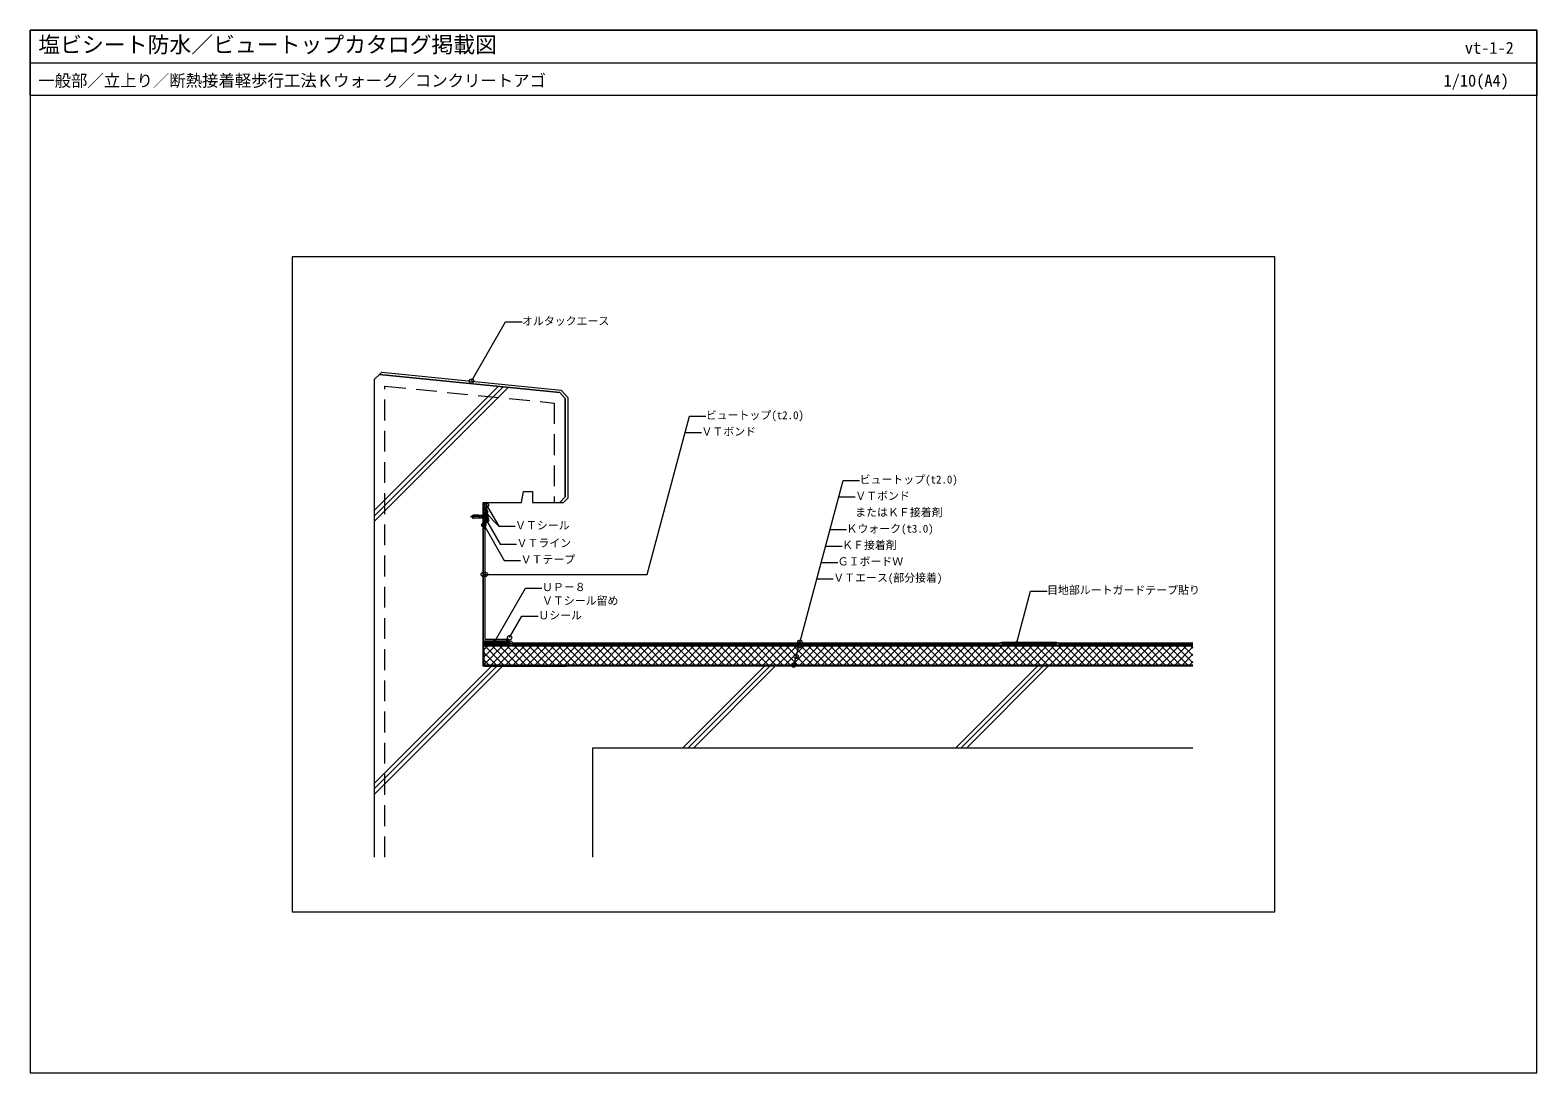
# Model space of a CAD drawing. Units: millimetres, scale not verified. Extents: x -1380 to 1380, y -955 to 955.
import ezdxf
from ezdxf.enums import TextEntityAlignment as Align

# ---------------------------------------------------------------- set-up
doc = ezdxf.new("R2010")
doc.units = ezdxf.units.MM
doc.header["$LTSCALE"] = 3
doc.linetypes.add('USER1', pattern=[19.05, 12.7, -6.35])
for name, color, linetype, lineweight in [('0-0_0', 7, 'Continuous', 18), ('0-1_WAKU', 7, 'Continuous', 18), ('0-2_KUTAI', 3, 'Continuous', 18), ('0-3_BOUSUI', 1, 'Continuous', 18), ('0-4_MOJI', 7, 'Continuous', 18), ('0-5_HATCH', 9, 'Continuous', 18), ('0-7_KANAMONO_SCREW', 4, 'Continuous', 18), ('0-8_KANAMONO', 4, 'Continuous', 18)]:
    doc.layers.add(name, color=color, linetype=linetype, lineweight=lineweight)
doc.styles.add('ＭＳ ゴシック', font='')
doc.styles.get('ＭＳ ゴシック').set_extended_font_data('MS Gothic')

msp = doc.modelspace()

# ---------------------------------------------------------------- linework, layer by layer
at = {"layer": '0-0_0'}
msp.add_line((-1380, 895), (1380, 895), dxfattribs=at)
msp.add_lwpolyline([(-900, -660), (900, -660), (900, 540), (-900, 540)], close=True, dxfattribs=at)
at = {"layer": '0-1_WAKU'}
for points in [[(1380, 835), (-1380, 835), (-1380, 955), (1380, 955)], [(-1380, -955), (1380, -955), (1380, 955), (-1380, 955)]]:
    msp.add_lwpolyline(points, close=True, dxfattribs=at)
at = {"layer": '0-2_KUTAI'}
for points in [[(750, -210), (-550, -210), (-550, 90), (-480, 90), (-476, 110), (-460, 110), (-460, 90), (-410, 90), (-400, 100), (-400, 280), (-409.95, 290.995), (-740.05, 324.005), (-750, 315), (-750, -560)], [(750, -360), (-350, -360), (-350, -560)]]:
    msp.add_lwpolyline(points, dxfattribs=at)
at = {"layer": '0-2_KUTAI', "linetype": 'USER1'}
msp.add_lwpolyline([(-730, -560), (-730, 302.9), (-420, 271.9), (-420, 90)], dxfattribs=at)
at = {"layer": '0-3_BOUSUI'}
for p, q in [((-740.05, 324.005), (-735.482, 328.573)), ((-410, 90), (-402.929, 90)), ((-547, 71.597), (-550, 71.597)), ((-547, 71.597), (-547, 51.579)), ((-507, -160.5), (-507, -163.5)), ((-507, -163.5), (-504, -163.5)), ((750, -173), (-548.9, -173)), ((-548.9, -181.5), (-548.9, -208)), ((750, -208), (-548.9, -208))]:
    msp.add_line(p, q, dxfattribs=at)
for points in [[(-740.05, 324.005), (-409.95, 290.995), (-400, 280), (-400, 100), (-410, 90)], [(-735.482, 328.573), (-407.536, 295.779), (-395, 281.927), (-395, 97.929), (-402.929, 90)], [(-550, 41.597), (-550, -163.5), (-507, -163.5)], [(-547, 43), (-547, -160.5), (-507, -160.5)], [(-550, -163.5), (-499.623, -163.5), (-495.623, -167), (394.703, -167), (399.703, -166), (500.297, -166), (505.297, -167), (750, -167)], [(-550, -166.5), (-500.75, -166.5), (-496.75, -170), (395, -170), (400, -169), (500, -169), (505, -170), (750, -170)]]:
    msp.add_lwpolyline(points, dxfattribs=at)
for points in [[(-550, 71.597), (-549, 71.597), (-549, 41.597), (-550, 41.597)], [(-547.325, -170), (-506.325, -170), (-506.325, -167.6), (-547.325, -167.6)], [(400, -170), (500, -170), (500, -169), (400, -169)], [(-548, -210), (-398, -210), (-398, -208), (-548, -208)], [(-173, -210), (-323, -210), (-323, -208), (-173, -208)], [(52, -210), (-98, -210), (-98, -208), (52, -208)], [(277, -210), (127, -210), (127, -208), (277, -208)], [(502, -210), (352, -210), (352, -208), (502, -208)], [(727, -210), (577, -210), (577, -208), (727, -208)]]:
    msp.add_lwpolyline(points, close=True, dxfattribs=at)
for centre, radius, start, end in [((-521.033, 81.403), 23.181, 158.23079, 198.62362), ((-507, -163.5), 3, 0, 90)]:
    msp.add_arc(centre, radius, start, end, dxfattribs=at)
at = {"layer": '0-4_MOJI'}
for p, q in [((-571.509, 312.176), (-509.009, 420.429)), ((-509.009, 420.429), (-479.009, 420.429)), ((-250, -41.875), (-172.354, 247.903)), ((-172.354, 247.903), (-142.354, 247.903)), ((-180.393, 217.903), (-150.393, 217.903)), ((18.828, -208), (109.415, 130.074)), ((109.415, 130.074), (139.415, 130.074)), ((101.376, 100.074), (131.376, 100.074)), ((-521.705, 46.115), (-545.672, 71.554)), ((-549.006, 48.605), (-511.506, -16.347)), ((85.299, 40.074), (115.299, 40.074)), ((77.261, 10.074), (107.261, 10.074)), ((-511.506, -16.347), (-481.506, -16.347)), ((69.223, -19.926), (99.223, -19.926)), ((-550, -41.875), (-250, -41.875)), ((61.184, -49.926), (91.184, -49.926)), ((-529.89, -166.5), (-472.39, -66.907)), ((-472.39, -66.907), (-442.39, -66.907)), ((426.871, -169), (452.753, -72.407)), ((452.753, -72.407), (482.753, -72.407)), ((-501.67, -157.714), (-479.17, -118.743)), ((-479.17, -118.743), (-449.17, -118.743))]:
    msp.add_line(p, q, dxfattribs=at)
for points in [[(-544.205, 85.086), (-521.705, 46.115), (-491.705, 46.115)], [(-544, 57), (-519, 13.699), (-489, 13.699)]]:
    msp.add_lwpolyline(points, dxfattribs=at)
for centre in [(-571.514, 312.186), (-544.205, 85.086), (-545.672, 72.158), (-544, 57), (-549.006, 48.605), (-550, -41.875), (-546, -41.875), (-529.875, -166.5), (-501.67, -157.714), (30.046, -166.136), (426.871, -169), (23.096, -192.074), (28.206, -173), (29.01, -170), (18.828, -208)]:
    msp.add_circle(centre, 4, dxfattribs=at)
at = {"layer": '0-5_HATCH'}
for p, q in [((-750, 75), (-522.727, 302.273)), ((-750, 65), (-513.636, 301.364)), ((-750, 55), (-504.545, 300.455)), ((-550, 87.862), (-547.862, 90)), ((-550, 83.372), (-543.372, 90)), ((-544.199, 80.579), (-550, 86.38)), ((-543.959, 84.829), (-549.13, 90)), ((-549, 79.882), (-543.943, 84.939)), ((-543.11, 88.47), (-544.64, 90)), ((-543.391, 75.281), (-550, 81.89)), ((-550, 73.541), (-547.773, 75.768)), ((-547.837, 71.597), (-550, 73.76)), ((-547.572, 76.819), (-544.183, 80.208)), ((-547.453, 71.597), (-544.995, 74.056)), ((-544, 72.25), (-547.108, 75.359)), ((-544, 67.76), (-547, 70.76)), ((-547, 67.561), (-544, 70.561)), ((-544, 63.27), (-547, 66.27)), ((-547, 63.07), (-544, 66.07)), ((-544, 58.78), (-547, 61.78)), ((-547, 58.58), (-544, 61.58)), ((-544.072, 54.361), (-547, 57.29)), ((-547, 54.09), (-544, 57.09)), ((-544.795, 75.107), (-543.637, 76.264)), ((-546.374, 52.174), (-547, 52.8)), ((-507, -161.311), (-506.278, -160.588)), ((-507, -162.209), (-505.625, -160.834)), ((-504.667, -163.5), (-507, -161.167)), ((-507, -163.107), (-505.084, -161.191)), ((-505.565, -163.5), (-507, -162.065)), ((-506.463, -163.5), (-507, -162.963)), ((-504.01, -163.259), (-506.759, -160.51)), ((-506.495, -163.5), (-504.641, -161.646)), ((-505.597, -163.5), (-504.297, -162.199)), ((-504.448, -161.923), (-505.423, -160.948)), ((-504.699, -163.5), (-504.067, -162.868)), ((-548.9, -180.37), (-541.53, -173)), ((-548.9, -193.841), (-528.059, -173)), ((-548.9, -207.311), (-514.589, -173)), ((-525.791, -208), (-548.9, -184.891)), ((-547.265, -170), (-547.325, -169.94)), ((-512.32, -208), (-547.32, -173)), ((-546.568, -170), (-544.168, -167.6)), ((-542.775, -170), (-545.175, -167.6)), ((-542.078, -170), (-539.678, -167.6)), ((-538.284, -170), (-540.684, -167.6)), ((-537.588, -170), (-535.188, -167.6)), ((-533.794, -170), (-536.194, -167.6)), ((-536.118, -208), (-501.118, -173)), ((-498.85, -208), (-533.85, -173)), ((-533.098, -170), (-530.698, -167.6)), ((-529.304, -170), (-531.704, -167.6)), ((-528.608, -170), (-526.208, -167.6)), ((-524.814, -170), (-527.214, -167.6)), ((-524.117, -170), (-521.717, -167.6)), ((-520.324, -170), (-522.724, -167.6)), ((-522.648, -208), (-487.648, -173)), ((-485.38, -208), (-520.38, -173)), ((-519.627, -170), (-517.227, -167.6)), ((-515.834, -170), (-518.234, -167.6)), ((-515.137, -170), (-512.737, -167.6)), ((-511.344, -170), (-513.744, -167.6)), ((-510.647, -170), (-508.247, -167.6)), ((-506.854, -170), (-509.254, -167.6)), ((-509.178, -208), (-474.178, -173)), ((-471.909, -208), (-506.909, -173)), ((-495.707, -208), (-460.707, -173)), ((-458.439, -208), (-493.439, -173)), ((-482.237, -208), (-447.237, -173)), ((-444.969, -208), (-479.969, -173)), ((-468.767, -208), (-433.767, -173)), ((-431.498, -208), (-466.498, -173)), ((-455.296, -208), (-420.296, -173)), ((-418.028, -208), (-453.028, -173)), ((-441.826, -208), (-406.826, -173)), ((-404.557, -208), (-439.557, -173)), ((-428.355, -208), (-393.355, -173)), ((-391.087, -208), (-426.087, -173)), ((-414.885, -208), (-379.885, -173)), ((-377.617, -208), (-412.617, -173)), ((-401.415, -208), (-366.415, -173)), ((-364.146, -208), (-399.146, -173)), ((-387.944, -208), (-352.944, -173)), ((-350.676, -208), (-385.676, -173)), ((-374.474, -208), (-339.474, -173)), ((-337.205, -208), (-372.205, -173)), ((-361.003, -208), (-326.003, -173)), ((-323.735, -208), (-358.735, -173)), ((-347.533, -208), (-312.533, -173)), ((-310.265, -208), (-345.265, -173)), ((-334.063, -208), (-299.063, -173)), ((-296.794, -208), (-331.794, -173)), ((-320.592, -208), (-285.592, -173)), ((-283.324, -208), (-318.324, -173)), ((-307.122, -208), (-272.122, -173)), ((-269.854, -208), (-304.854, -173)), ((-293.652, -208), (-258.652, -173)), ((-256.383, -208), (-291.383, -173)), ((-280.181, -208), (-245.181, -173)), ((-242.913, -208), (-277.913, -173)), ((-266.711, -208), (-231.711, -173)), ((-229.442, -208), (-264.442, -173)), ((-253.24, -208), (-218.24, -173)), ((-215.972, -208), (-250.972, -173)), ((-239.77, -208), (-204.77, -173)), ((-202.502, -208), (-237.502, -173)), ((-226.3, -208), (-191.3, -173)), ((-189.031, -208), (-224.031, -173)), ((-212.829, -208), (-177.829, -173)), ((-175.561, -208), (-210.561, -173)), ((-199.359, -208), (-164.359, -173)), ((-162.09, -208), (-197.09, -173)), ((-185.888, -208), (-150.888, -173)), ((-148.62, -208), (-183.62, -173)), ((-172.418, -208), (-137.418, -173)), ((-135.15, -208), (-170.15, -173)), ((-158.948, -208), (-123.948, -173)), ((-121.679, -208), (-156.679, -173)), ((-145.477, -208), (-110.477, -173)), ((-108.209, -208), (-143.209, -173)), ((-132.007, -208), (-97.007, -173)), ((-94.739, -208), (-129.739, -173)), ((-118.537, -208), (-83.537, -173)), ((-81.268, -208), (-116.268, -173)), ((-105.066, -208), (-70.066, -173)), ((-67.798, -208), (-102.798, -173)), ((-91.596, -208), (-56.596, -173)), ((-54.327, -208), (-89.327, -173)), ((-78.125, -208), (-43.125, -173)), ((-40.857, -208), (-75.857, -173)), ((-64.655, -208), (-29.655, -173)), ((-27.387, -208), (-62.387, -173)), ((-51.185, -208), (-16.185, -173)), ((-13.916, -208), (-48.916, -173)), ((-37.714, -208), (-2.714, -173)), ((-0.446, -208), (-35.446, -173)), ((-24.244, -208), (10.756, -173)), ((13.025, -208), (-21.975, -173)), ((-10.773, -208), (24.227, -173)), ((26.495, -208), (-8.505, -173)), ((2.697, -208), (37.697, -173)), ((39.965, -208), (4.965, -173)), ((16.167, -208), (51.167, -173)), ((53.436, -208), (18.436, -173)), ((29.638, -208), (64.638, -173)), ((66.906, -208), (31.906, -173)), ((43.108, -208), (78.108, -173)), ((80.376, -208), (45.376, -173)), ((56.578, -208), (91.578, -173)), ((93.847, -208), (58.847, -173)), ((70.049, -208), (105.049, -173)), ((107.317, -208), (72.317, -173)), ((83.519, -208), (118.519, -173)), ((120.788, -208), (85.788, -173)), ((96.99, -208), (131.99, -173)), ((134.258, -208), (99.258, -173)), ((110.46, -208), (145.46, -173)), ((147.728, -208), (112.728, -173)), ((123.93, -208), (158.93, -173)), ((161.199, -208), (126.199, -173)), ((137.401, -208), (172.401, -173)), ((174.669, -208), (139.669, -173)), ((150.871, -208), (185.871, -173)), ((188.14, -208), (153.14, -173)), ((164.341, -208), (199.341, -173)), ((201.61, -208), (166.61, -173)), ((177.812, -208), (212.812, -173)), ((215.08, -208), (180.08, -173)), ((191.282, -208), (226.282, -173)), ((228.551, -208), (193.551, -173)), ((204.753, -208), (239.753, -173)), ((242.021, -208), (207.021, -173)), ((218.223, -208), (253.223, -173)), ((255.491, -208), (220.491, -173)), ((231.693, -208), (266.693, -173)), ((268.962, -208), (233.962, -173)), ((245.164, -208), (280.164, -173)), ((282.432, -208), (247.432, -173)), ((258.634, -208), (293.634, -173)), ((295.903, -208), (260.903, -173)), ((272.105, -208), (307.105, -173)), ((309.373, -208), (274.373, -173)), ((285.575, -208), (320.575, -173)), ((322.843, -208), (287.843, -173)), ((299.045, -208), (334.045, -173)), ((336.314, -208), (301.314, -173)), ((312.516, -208), (347.516, -173)), ((349.784, -208), (314.784, -173)), ((325.986, -208), (360.986, -173)), ((363.255, -208), (328.255, -173)), ((339.456, -208), (374.456, -173)), ((376.725, -208), (341.725, -173)), ((352.927, -208), (387.927, -173)), ((390.195, -208), (355.195, -173)), ((366.397, -208), (401.397, -173)), ((403.666, -208), (368.666, -173)), ((379.868, -208), (414.868, -173)), ((417.136, -208), (382.136, -173)), ((393.338, -208), (428.338, -173)), ((430.606, -208), (395.606, -173)), ((400, -169.274), (400.274, -169)), ((400.621, -170), (401.621, -169)), ((401.968, -170), (402.968, -169)), ((403.315, -170), (404.315, -169)), ((404.662, -170), (405.662, -169)), ((406.009, -170), (407.009, -169)), ((406.808, -208), (441.808, -173)), ((407.356, -170), (408.356, -169)), ((408.703, -170), (409.703, -169)), ((444.077, -208), (409.077, -173)), ((410.05, -170), (411.05, -169)), ((411.397, -170), (412.397, -169)), ((412.744, -170), (413.744, -169)), ((414.091, -170), (415.091, -169)), ((415.438, -170), (416.438, -169)), ((416.785, -170), (417.785, -169)), ((418.132, -170), (419.132, -169)), ((419.479, -170), (420.479, -169)), ((420.279, -208), (455.279, -173)), ((420.827, -170), (421.827, -169)), ((422.174, -170), (423.174, -169)), ((457.547, -208), (422.547, -173)), ((423.521, -170), (424.521, -169)), ((424.868, -170), (425.868, -169)), ((426.215, -170), (427.215, -169)), ((427.562, -170), (428.562, -169)), ((428.909, -170), (429.909, -169)), ((430.256, -170), (431.256, -169)), ((431.603, -170), (432.603, -169)), ((432.95, -170), (433.95, -169)), ((433.749, -208), (468.749, -173)), ((434.297, -170), (435.297, -169)), ((435.644, -170), (436.644, -169)), ((471.018, -208), (436.018, -173)), ((436.991, -170), (437.991, -169)), ((438.338, -170), (439.338, -169)), ((439.685, -170), (440.685, -169)), ((441.032, -170), (442.032, -169)), ((442.379, -170), (443.379, -169)), ((443.726, -170), (444.726, -169)), ((445.073, -170), (446.073, -169)), ((446.42, -170), (447.42, -169)), ((447.22, -208), (482.22, -173)), ((447.767, -170), (448.767, -169)), ((449.114, -170), (450.114, -169)), ((484.488, -208), (449.488, -173)), ((450.461, -170), (451.461, -169)), ((451.808, -170), (452.808, -169)), ((453.155, -170), (454.155, -169)), ((454.502, -170), (455.502, -169)), ((455.85, -170), (456.85, -169)), ((457.197, -170), (458.197, -169)), ((458.544, -170), (459.544, -169)), ((459.891, -170), (460.891, -169)), ((460.69, -208), (495.69, -173)), ((461.238, -170), (462.238, -169)), ((462.585, -170), (463.585, -169)), ((497.958, -208), (462.958, -173)), ((463.932, -170), (464.932, -169)), ((465.279, -170), (466.279, -169)), ((466.626, -170), (467.626, -169)), ((467.973, -170), (468.973, -169)), ((469.32, -170), (470.32, -169)), ((470.667, -170), (471.667, -169)), ((472.014, -170), (473.014, -169)), ((473.361, -170), (474.361, -169)), ((474.16, -208), (509.16, -173)), ((474.708, -170), (475.708, -169)), ((476.055, -170), (477.055, -169)), ((511.429, -208), (476.429, -173)), ((477.402, -170), (478.402, -169)), ((478.749, -170), (479.749, -169)), ((480.096, -170), (481.096, -169)), ((481.443, -170), (482.443, -169)), ((482.79, -170), (483.79, -169)), ((484.137, -170), (485.137, -169)), ((485.484, -170), (486.484, -169)), ((486.831, -170), (487.831, -169)), ((487.631, -208), (522.631, -173)), ((488.178, -170), (489.178, -169)), ((489.525, -170), (490.525, -169)), ((524.899, -208), (489.899, -173)), ((490.873, -170), (491.873, -169)), ((492.22, -170), (493.22, -169)), ((493.567, -170), (494.567, -169)), ((494.914, -170), (495.914, -169)), ((496.261, -170), (497.261, -169)), ((497.608, -170), (498.608, -169)), ((498.955, -170), (499.955, -169)), ((501.101, -208), (536.101, -173)), ((538.37, -208), (503.37, -173)), ((514.571, -208), (549.571, -173)), ((551.84, -208), (516.84, -173)), ((528.042, -208), (563.042, -173)), ((565.31, -208), (530.31, -173)), ((541.512, -208), (576.512, -173)), ((578.781, -208), (543.781, -173)), ((554.983, -208), (589.983, -173)), ((592.251, -208), (557.251, -173)), ((568.453, -208), (603.453, -173)), ((605.721, -208), (570.721, -173)), ((581.923, -208), (616.923, -173)), ((619.192, -208), (584.192, -173)), ((595.394, -208), (630.394, -173)), ((632.662, -208), (597.662, -173)), ((608.864, -208), (643.864, -173)), ((646.133, -208), (611.133, -173)), ((622.335, -208), (657.335, -173)), ((659.603, -208), (624.603, -173)), ((635.805, -208), (670.805, -173)), ((673.073, -208), (638.073, -173)), ((649.275, -208), (684.275, -173)), ((686.544, -208), (651.544, -173)), ((662.746, -208), (697.746, -173)), ((700.014, -208), (665.014, -173)), ((676.216, -208), (711.216, -173)), ((713.485, -208), (678.485, -173)), ((689.686, -208), (724.686, -173)), ((726.955, -208), (691.955, -173)), ((703.157, -208), (738.157, -173)), ((740.425, -208), (705.425, -173)), ((716.627, -208), (750, -174.627)), ((750, -204.104), (718.896, -173)), ((730.098, -208), (750, -188.098)), ((750, -190.634), (732.366, -173)), ((750, -177.164), (745.836, -173)), ((-750, -425), (-535, -210)), ((-750, -435), (-525, -210)), ((-750, -445), (-515, -210)), ((-539.261, -208), (-548.9, -198.361)), ((-185, -360), (-35, -210)), ((-175, -360), (-25, -210)), ((-165, -360), (-15, -210)), ((315, -360), (465, -210)), ((325, -360), (475, -210)), ((335, -360), (485, -210)), ((743.568, -208), (750, -201.568))]:
    msp.add_line(p, q, dxfattribs=at)
at = {"layer": '0-7_KANAMONO_SCREW'}
for p, q in [((-569.823, 65.254), (-572.743, 64.044)), ((-569.823, 62.065), (-572.743, 63.274)), ((-570.42, 65.006), (-569.823, 62.616)), ((-555.656, 63.867), (-569.823, 64.492)), ((-555.656, 63.451), (-569.823, 62.826)), ((-569.823, 62.826), (-569.823, 61.159)), ((-569.823, 61.159), (-568.674, 60.585)), ((-569.033, 64.458), (-568.638, 62.878)), ((-558.57, 66.288), (-568.674, 66.733)), ((-558.57, 61.031), (-568.674, 60.585)), ((-567.769, 64.402), (-567.402, 62.933)), ((-566.505, 64.346), (-566.165, 62.987)), ((-565.241, 64.29), (-564.929, 63.042)), ((-563.977, 64.235), (-563.693, 63.096)), ((-562.713, 64.179), (-562.456, 63.151)), ((-561.449, 64.123), (-561.22, 63.205)), ((-560.185, 64.067), (-559.984, 63.26)), ((-558.921, 64.011), (-558.747, 63.314)), ((-558.579, 66.08), (-558.57, 66.288)), ((-555.665, 65.951), (-558.579, 66.08)), ((-555.665, 61.367), (-558.579, 61.239)), ((-558.579, 61.239), (-558.57, 61.031)), ((-558.371, 66.07), (-558.362, 66.278)), ((-558.371, 61.248), (-558.362, 61.04)), ((-555.864, 66.168), (-558.362, 66.278)), ((-555.864, 61.15), (-558.362, 61.04)), ((-557.658, 63.956), (-557.511, 63.369)), ((-556.394, 63.9), (-556.274, 63.423)), ((-555.873, 65.96), (-555.864, 66.168)), ((-555.873, 61.358), (-555.864, 61.15)), ((-555.665, 65.951), (-555.656, 66.159)), ((-555.665, 61.367), (-555.656, 61.159)), ((-543.833, 66.159), (-555.656, 66.159)), ((-555.656, 63.867), (-555.656, 63.451)), ((-543.833, 61.159), (-555.656, 61.159)), ((-553.989, 66.159), (-553.989, 61.159)), ((-551.489, 66.159), (-551.489, 61.159)), ((-543, 68.242), (-543, 66.992)), ((-543, 68.242), (-541.333, 68.242)), ((-543, 66.992), (-543, 60.326)), ((-543, 60.326), (-543, 59.076)), ((-541.333, 59.076), (-543, 59.076)), ((-541.333, 68.242), (-541.333, 59.076)), ((-540.917, 67.201), (-541.333, 67.201)), ((-541.333, 60.117), (-540.917, 60.117)), ((-540.917, 60.117), (-540.917, 67.201)), ((-540.917, 67.201), (-540.708, 66.159)), ((-540.708, 61.159), (-540.917, 60.117)), ((-540.708, 61.159), (-540.708, 66.159))]:
    msp.add_line(p, q, dxfattribs=at)
msp.add_lwpolyline([(-569.823, 64.492), (-569.823, 66.159), (-568.674, 66.733)], dxfattribs=at)
for centre, radius, start, end in [((-572.583, 63.659), 0.417, 112.5, 247.5), ((-543.833, 66.992), 0.833, 270, 0), ((-543.833, 60.326), 0.833, 0, 90)]:
    msp.add_arc(centre, radius, start, end, dxfattribs=at)
at = {"layer": '0-8_KANAMONO'}
for p, q in [((-549.7, 80), (-549.3, 80)), ((-501.75, -166.5), (-549, -166.5))]:
    msp.add_line(p, q, dxfattribs=at)
for points in [[(-544, 64.714), (-544, 73.442), (-550, 77.142), (-550, 79.7)], [(-549, 79.7), (-549, 77.7), (-543, 74), (-543, 61.3)], [(-543, 61.3), (-543, 54), (-547, 50.2), (-547, 45), (-546.134, 43.5), (-547, 43), (-548, 44.732), (-548, 50.629), (-544, 54.429), (-544, 63.286)], [(-550, -167.5), (-550, -181.5), (-548.9, -181.5), (-548.9, -167.6), (-501.75, -167.6)], [(-501.75, -168.9), (-505, -168.9), (-505, -170), (-501.75, -170)], [(750, -170), (450, -170), (450, -173), (750, -173)]]:
    msp.add_lwpolyline(points, dxfattribs=at)
msp.add_lwpolyline([(450, -170), (-548.9, -170), (-548.9, -173), (450, -173)], close=True, dxfattribs=at)
for centre, radius, start, end in [((-549.7, 79.7), 0.3, 90, 180), ((-549.3, 79.7), 0.3, 360, 90), ((-544.7, 64), 1, 314.427, 45.573), ((-549, -167.5), 1, 90, 180), ((-501.75, -168.25), 1.75, 270, 90), ((-501.75, -168.25), 0.65, 270, 90)]:
    msp.add_arc(centre, radius, start, end, dxfattribs=at)

# ---------------------------------------------------------------- texts
at = {"layer": '0-1_WAKU', "style": 'ＭＳ ゴシック'}
for s, height, p in [('塩ビシート防水／ビュートップカタログ掲載図', 29.33, (-1365, 905)), ('vt-1-2', 21.99, (1248.046, 905)), ('一般部／立上り／断熱接着軽歩行工法Ｋウォーク／コンクリートアゴ', 21.99, (-1365, 845)), ('1/10(A4)', 21.99, (1209.061, 845))]:
    msp.add_text(s, height=height, dxfattribs=at).set_placement(p, align=Align.BOTTOM_LEFT)
at = {"layer": '0-4_MOJI', "style": 'ＭＳ ゴシック'}
for s, p in [('オルタックエース', (-479.009, 410.429)), ('ビュートップ(t2.0)', (-142.354, 237.903)), ('ＶＴボンド', (-150.393, 207.903)), ('ビュートップ(t2.0)', (139.415, 120.074)), ('ＶＴボンド', (131.376, 90.074)), ('ＶＴシール', (-491.705, 36.115)), ('またはＫＦ接着剤', (131.376, 60.074)), ('Ｋウォーク(t3.0)', (115.299, 30.074)), ('ＶＴライン', (-489, 3.699)), ('ＫＦ接着剤', (107.261, 0.074)), ('ＶＴテープ', (-481.506, -26.347)), ('ＧＩボードＷ', (99.223, -29.926)), ('ＶＴエース(部分接着)', (91.184, -59.926)), ('ＶＴシール留め', (-442.39, -101.907)), ('ＵＰ－８', (-442.39, -76.907)), ('目地部ルートガードテープ貼り', (482.753, -82.407)), ('Ｕシール', (-449.17, -128.743))]:
    msp.add_text(s, height=14.66, dxfattribs=at).set_placement(p, align=Align.BOTTOM_LEFT)

doc.saveas('drawing.dxf')
